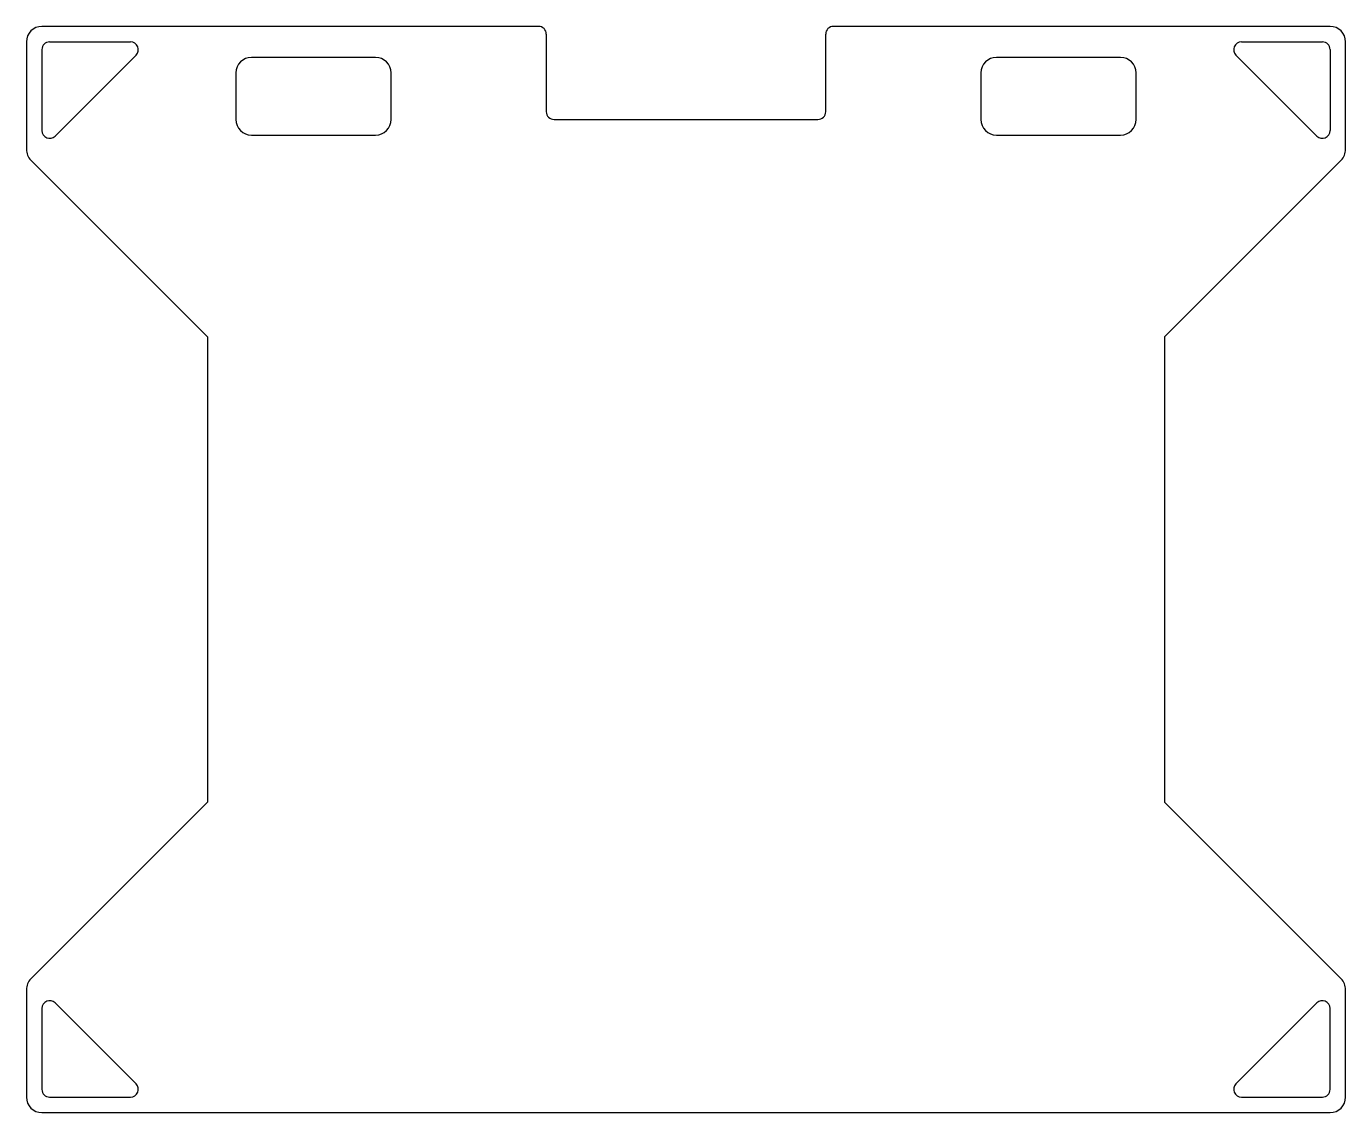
# Model space of a CAD drawing. Header units: millimetres. Extents: x 0 to 85, y 0 to 70.
import ezdxf

# ---------------------------------------------------------------- set-up
doc = ezdxf.new("R2010")
doc.units = ezdxf.units.MM
doc.layers.add('Sketch', color=7, linetype='CONTINUOUS')

msp = doc.modelspace()

# ---------------------------------------------------------------- linework, layer by layer
at = {"layer": 'Sketch'}
for p, q in [((33, 70), (1, 70)), ((84, 70), (52, 70)), ((0, 69), (0, 62.081)), ((1.5, 69), (6.711, 69)), ((33.5, 69.5), (33.5, 64.5)), ((51.5, 64.5), (51.5, 69.5)), ((78.289, 69), (83.5, 69)), ((85, 62.081), (85, 69)), ((1, 68.5), (1, 63.289)), ((1.854, 62.935), (7.065, 68.146)), ((22.5, 68), (14.5, 68)), ((70.5, 68), (62.5, 68)), ((83.146, 62.935), (77.935, 68.146)), ((84, 68.5), (84, 63.289)), ((13.5, 67), (13.5, 64)), ((23.5, 64), (23.5, 67)), ((61.5, 67), (61.5, 64)), ((71.5, 64), (71.5, 67)), ((34, 64), (51, 64)), ((14.5, 63), (22.5, 63)), ((62.5, 63), (70.5, 63)), ((0.293, 61.374), (11.667, 50)), ((84.707, 61.374), (73.333, 50)), ((11.667, 50), (11.667, 20)), ((73.333, 50), (73.333, 20)), ((0.293, 8.626), (11.667, 20)), ((84.707, 8.626), (73.333, 20)), ((0, 7.919), (0, 1)), ((85, 1), (85, 7.919)), ((7.065, 1.854), (1.854, 7.065)), ((77.935, 1.854), (83.146, 7.065)), ((1, 6.711), (1, 1.5)), ((84, 1.5), (84, 6.711)), ((1.5, 1), (6.711, 1)), ((78.289, 1), (83.5, 1)), ((1, 0), (84, 0))]:
    msp.add_line(p, q, dxfattribs=at)
for centre, radius, start, end in [((1, 69), 1, 90, 180), ((33, 69.5), 0.5, 0, 90), ((52, 69.5), 0.5, 90, 180), ((84, 69), 1, 0, 90), ((1.5, 68.5), 0.5, 90, 180), ((6.711, 68.5), 0.5, -45, 90), ((78.289, 68.5), 0.5, 90, -135), ((83.5, 68.5), 0.5, 0, 90), ((14.5, 67), 1, 90, 180), ((22.5, 67), 1, 0, 90), ((62.5, 67), 1, 90, 180), ((70.5, 67), 1, 0, 90), ((14.5, 64), 1, 180, -90), ((22.5, 64), 1, -90, 0), ((34, 64.5), 0.5, 180, -90), ((51, 64.5), 0.5, -90, 0), ((62.5, 64), 1, 180, -90), ((70.5, 64), 1, -90, 0), ((1.5, 63.289), 0.5, 180, -45), ((83.5, 63.289), 0.5, -135, 0), ((1, 62.081), 1, 180, -135), ((84, 62.081), 1, -45, 0), ((1, 7.919), 1, 135, 180), ((84, 7.919), 1, 0, 45), ((1.5, 6.711), 0.5, 45, 180), ((83.5, 6.711), 0.5, 0, 135), ((6.711, 1.5), 0.5, -90, 45), ((78.289, 1.5), 0.5, 135, -90), ((1, 1), 1, 180, -90), ((1.5, 1.5), 0.5, 180, -90), ((83.5, 1.5), 0.5, -90, 0), ((84, 1), 1, -90, 0)]:
    msp.add_arc(centre, radius, start, end, dxfattribs=at)

doc.saveas('drawing.dxf')
